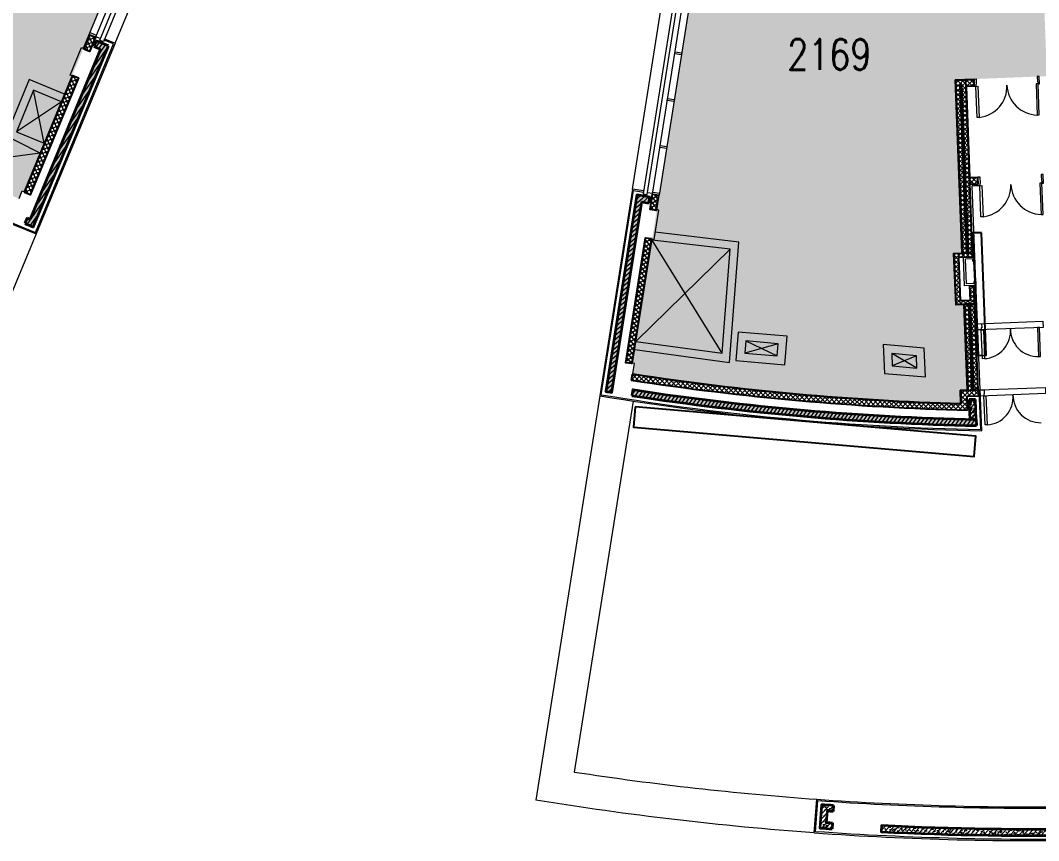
# Model space of a CAD drawing. Header units: inches. Extents: x 342932 to 557958, y 80625 to 242727.
# Drawn here: x 393096 to 418023, y 94227 to 114316 of the extents above; entities that cross this region are included whole.
import ezdxf
from ezdxf.enums import TextEntityAlignment as Align

# ---------------------------------------------------------------- set-up
doc = ezdxf.new("R2010")
doc.units = ezdxf.units.IN
doc.header["$MEASUREMENT"] = 0
for name, color, linetype, lineweight in [('0-Services', 8, 'Continuous', 20), ('First Floor$0$A-G250-G-Walls-Low-Level', 251, 'Continuous', 15), ('First Floor$0$A-G250-G-Walls-Precast-Concrete', 251, 'Continuous', 35), ('First Floor$0$A-G250-M-Walls-Blockwork', 7, 'Continuous', 25), ('First Floor$0$A-G250-M-Walls-Louvred', 251, 'Continuous', 9), ('First Floor$0$A-G252-H-Internal-Walls', 251, 'Continuous', 9), ('First Floor$0$A-G262-H-Precast-Panel', 251, 'Continuous', 5), ('First Floor$0$A-G312-M-Wall-Cladding-Panel', 7, 'Continuous', 9), ('First Floor$0$A-G312-M-Wall-Finish-Plaster', 7, 'Continuous', 15), ('First Floor$0$A-G321-M-Window', 251, 'Continuous', 9), ('First Floor$0$A-G322-M-Door', 251, 'Continuous', 15), ('First Floor$0$A-G52-M-Cutout', 251, 'Continuous', 9), ('First Floor$0$A-G572-Fire-Hose-Cabinet', 251, 'Continuous', 15), ('First Floor$0$Z-Z001-S-Room-Name-Identification-250', 7, 'Continuous', 15), ('I-FURN-FADE', 251, 'Continuous', 25)]:
    doc.layers.add(name, color=color, linetype=linetype, lineweight=lineweight)
doc.styles.add('First Floor$0$Tag-RomanS', font='romans.shx', dxfattribs={"width": 0.8})
pattern_1 = [(50, (361382.11, 239676.52), (182.18467, -15.93909), [19.05, -209.55]), (355, (361382.11, 239676.52), (-35.24283, 191.05664), [15.24, -167.64]), (100.451, (361397.3, 239675.2), (146.9425, 175.11669), [16.19, -178.09]), (46.1842, (361382.11, 239727.32), (271.07904, -42.04233), [28.575, -314.325]), (96.6356, (361404.7, 239723.82), (237.40423, 247.42556), [24.285, -267.135]), (351.184, (361382.1, 239727.32), (237.4046, 247.4251), [22.86, -251.46]), (21, (361407.51, 239714.62), (151.61488, -102.26552), [19.05, -209.55]), (326, (361407.51, 239714.62), (61.80203, 184.18797), [15.24, -167.64]), (71.4514, (361420.15, 239706.1), (213.4165, 81.92286), [16.19, -178.09]), (37.5, (361382.114, 239676.52), (3.088603, 84.55504), [0, -165.608, 0, -170.18, 0, -168.275]), (7.5, (361382.11, 239676.52), (66.81966, 100.180575), [0, -97.028, 0, -161.798, 0, -64.135]), (327.5, (361325.47, 239676.52), (135.590595, -5.728744), [0, -63.5, 0, -198.12, 0, -262.89]), (317.5, (361300.07, 239676.52), (148.12918, 25.42649), [0, -82.55, 0, -131.572, 0, -186.69])]
pattern_2 = [(47, (361382.11, 239676.52), (-58.0512, 54.13362), [])]
pattern_3 = [(50, (361382.11, 239676.52), (273.277, -23.90863), [28.575, -314.325]), (355, (361382.1, 239676.52), (-52.86424, 286.58496), [22.86, -251.46]), (100.451, (361404.89, 239674.53), (220.41375, 262.67503), [24.285, -267.135]), (46.1842, (361382.1, 239752.72), (406.61856, -63.0635), [42.8625, -471.4875]), (96.6356, (361416, 239747.47), (356.1064, 371.1383), [36.4275, -400.7025]), (351.184, (361382.1, 239752.72), (356.1069, 371.1377), [34.29, -377.19]), (21, (361420.21, 239733.67), (227.42232, -153.39828), [28.575, -314.325]), (326, (361420.2, 239733.67), (92.70304, 276.28195), [22.86, -251.46]), (71.4514, (361439.17, 239720.9), (320.12474, 122.8843), [24.285, -267.135]), (37.5, (361382.11, 239676.52), (4.632905, 126.83256), [0, -248.412, 0, -255.27, 0, -252.4125]), (7.5, (361382.11, 239676.52), (100.22949, 150.27086), [0, -145.542, 0, -242.697, 0, -96.2025]), (327.5, (361297.15, 239676.52), (203.38589, -8.593116), [0, -95.25, 0, -297.18, 0, -394.335]), (317.5, (361259.05, 239676.52), (222.19377, 38.13974), [0, -123.825, 0, -197.358, 0, -280.035])]
pattern_4 = [(55, (361382.11, 239676.52), (-65.020194, 45.52763), [])]
pattern_5 = [(45, (361382.11, 239676.52), (-56.1266, 56.1266), []), (135, (361382.11, 239676.52), (-56.1266, -56.1266), [])]

# ---------------------------------------------------------------- blocks, each defined once
blk = doc.blocks.new('First Floor$0$Plant Room Door 1600-215')
at = {"layer": 'First Floor$0$A-G322-M-Door'}
for points in [[(-1562, 977), (-1612, 977), (-1612, 215), (-1562, 215), (-1562, 977)], [(-138, 977), (-88, 977), (-88, 215), (-138, 215), (-138, 977)], [(-100, 165), (-88, 165), (-88, 215), (-50, 215), (-50, 0), (-100, 0)]]:
    blk.add_lwpolyline(points, close=True, dxfattribs=at)
at = {"layer": 'First Floor$0$A-G322-M-Door', "elevation": 0}
blk.add_lwpolyline([(-1600, 165), (-1612, 165), (-1612, 215), (-1650, 215), (-1650, 0), (-1600, 0)], close=True, dxfattribs=at)
at = {"layer": 'First Floor$0$A-G322-M-Door'}
for centre, start, end in [((-1615, 214), 0.0901, 86.0243), ((-85, 214), 93.9757, 179.9099)]:
    blk.add_arc(centre, 765, start, end, dxfattribs=at)
blk = doc.blocks.new('First Floor$0$Plant Room Door 1600-180')
at = {"layer": 'First Floor$0$A-G322-M-Door'}
for points in [[(-1562, 180), (-1562, 942), (-1612, 942), (-1612, 180)], [(-138, 180), (-138, 942), (-88, 942), (-88, 180)], [(-1600, 130), (-1612, 130), (-1612, 180), (-1650, 180), (-1650, 0), (-1600, 0)], [(-100, 130), (-88, 130), (-88, 180), (-50, 180), (-50, 0), (-100, 0)]]:
    blk.add_lwpolyline(points, close=True, dxfattribs=at)
for centre, start, end in [((-1615, 179), 0.0901, 86.0243), ((-85, 179), 93.9757, 179.9099)]:
    blk.add_arc(centre, 765, start, end, dxfattribs=at)
blk = doc.blocks.new('First Floor$0$FHC')
at = {"ltscale": 0.2}
for p, q in [((0, 280), (700, 280)), ((0, 0), (0, 280)), ((700, 0), (700, 280)), ((50, 0), (0, 0)), ((50, 0), (50, 230)), ((50, 230), (650, 230)), ((100, 50), (50, 50)), ((50, 0), (50, 50)), ((100, 0), (50, 0)), ((100, 0), (100, 50)), ((600, 35), (100, 35)), ((600, 15), (100, 15)), ((600, 50), (600, 0)), ((600, 50), (650, 50)), ((600, 0), (650, 0)), ((650, 0), (650, 230)), ((650, 0), (650, 50)), ((650, 0), (700, 0))]:
    blk.add_line(p, q, dxfattribs=at)
blk = doc.blocks.new('First Floor$0$tag-roomname')
at = {"lineweight": 18, "ltscale": 0.01, "style": 'First Floor$0$Tag-RomanS', "width": 0.8}
blk.add_attdef('ROOM_NO_2', text='', height=3, dxfattribs=at).set_placement((0, 1.612), align=Align.MIDDLE_CENTER)
at = {"linetype": 'ByBlock', "lineweight": 15, "ltscale": 0.01, "style": 'First Floor$0$Tag-RomanS', "width": 0.8, "flags": 1}
for tag, p in [('ROOM_NAME_1', (0, -2.288)), ('ROOM_NAME_2', (0, -5.744))]:
    blk.add_attdef(tag, text='', height=2.5, dxfattribs=at).set_placement(p, align=Align.MIDDLE_CENTER)

msp = doc.modelspace()

# ---------------------------------------------------------------- hatches: boundary and pattern name
at = {"layer": '0-Services', "lineweight": 35}
h = msp.add_hatch(dxfattribs=at)
h.set_pattern_fill('ANGLE', color=256)
h.set_pattern_definition([(0, (354539.678, 239632.636), (0, 6.985), [5.08, -1.905]), (90, (354539.678, 239632.636), (-6.985, 4e-16), [5.08, -1.905])])
h.paths.add_polyline_path([(384985.4, 116856.2), (386187.7, 118655.5), (386314.7, 118575.6), (391399.5, 126212.6), (392833.2, 125345.4), (394252.4, 124564.9), (395525.5, 123930.3), (396644.1, 123377.7), (397618, 122937.9), (398364, 122617.4), (393187.6, 110120.5), (393141.4, 110139.6), (393062.6, 109949.5), (391941.9, 110431.8), (391217.5, 110757.2), (391035.5, 110840.6), (390241.5, 111212.6), (389520.2, 111562.1), (388629.2, 112009.3), (389643.7, 113978.4), (385886.3, 116067.3), (385991, 116237.6)])
h.paths.add_polyline_path([(410196.9, 119279.9), (411476.3, 119114.7), (412760.4, 118952), (413524.4, 118879.9), (414721.9, 118790), (416309.6, 118731), (418013.7, 118706.7), (418224.9, 112948.7), (415976.6, 112860.4), (416143, 108625.2), (415943.2, 108617.4), (415993.4, 107338.4), (416193.3, 107346.2), (416274.9, 105267.2), (416100.1, 105260.5), (416112.6, 104940.7), (415189.8, 104972.8), (414307.3, 105015.9), (413541.1, 105063.1), (412445.8, 105146.7), (411432.9, 105240.8), (410293.3, 105366), (409152.8, 105512), (408091.4, 105666.6), (408130.6, 105913.6), (408081.2, 105921.5)])
at = {"layer": 'First Floor$0$A-G252-H-Internal-Walls'}
h = msp.add_hatch(dxfattribs=at)
h.set_pattern_fill('ANSI37', color=256, scale=25, style=0)
h.set_pattern_definition([(292.5, (396584.69, 118282.625), (73.3329, 30.3755), []), (22.5, (396584.69, 118282.625), (-30.3755, 73.3329), [])])
h.paths.add_polyline_path([(394650.2, 113612.4), (394795.6, 113963.5), (394934.2, 113906.1), (394788.8, 113555)])
h = msp.add_hatch(dxfattribs=at)
h.set_pattern_fill('ANSI37', color=256, scale=25, style=0)
h.set_pattern_definition([(112.5, (393114.33, 109643.11), (-73.333, -30.3755), []), (202.5, (393114.33, 109643.11), (30.3755, -73.333), [])])
h.paths.add_polyline_path([(393195.7, 110100.9), (394382.3, 112965.7), (394520.9, 112908.3), (393334.3, 110043.5)])
h = msp.add_hatch(dxfattribs=at)
h.set_pattern_fill('ANSI37', color=256, scale=25, style=0)
h.set_pattern_definition(pattern_5)
h.paths.add_polyline_path([(416242, 112855.8), (415992.2, 112846), (416158.6, 108610.8), (416258.5, 108614.8), (416096, 112750), (416146, 112752), (416308.5, 108616.7), (416408.4, 108620.7)])
h = msp.add_hatch(dxfattribs=at)
h.set_pattern_fill('ANSI37', color=256, scale=25, style=0)
h.set_pattern_definition(pattern_5)
h.paths.add_polyline_path([(416441.8, 112863.7), (416242, 112855.8), (416247.9, 112705.9), (416447.7, 112713.8)])
h = msp.add_hatch(dxfattribs=at)
h.set_pattern_fill('ANSI37', color=256, scale=25, style=0)
h.set_pattern_definition(pattern_5)
h.paths.add_polyline_path([(416536.1, 110465.5), (416336.2, 110457.7), (416342.1, 110307.8), (416542, 110315.7)])
h = msp.add_hatch(dxfattribs=at)
h.set_pattern_fill('ANSI37', color=256, scale=25, style=0)
h.set_pattern_definition([(126, (408720.18, 110051.84), (-64.216, -46.655), []), (216, (408720.18, 110051.84), (46.655, -64.216), [])])
h.paths.add_polyline_path([(408717.8, 110037), (408658.4, 109661.7), (408510.2, 109685.2), (408569.7, 110060.5)])
h = msp.add_hatch(dxfattribs=at)
h.set_pattern_fill('ANSI37', color=256, scale=25, style=0)
h.set_pattern_definition([(306, (410069.23, 119208.685), (64.21572, 46.65545), []), (36, (410069.23, 119208.685), (-46.65545, 64.21572), [])])
h.paths.add_polyline_path([(408548.9, 108970.3), (408064, 105909), (407915.9, 105932.5), (408400.7, 108993.8)])
h = msp.add_hatch(dxfattribs=at)
h.set_pattern_fill('ANSI37', color=256, scale=25, style=0)
h.set_pattern_definition([(45, (361398.1, 239677.15), (-56.1266, 56.1266), []), (135, (361398.1, 239677.15), (-56.1266, -56.1266), [])])
edge = h.paths.add_edge_path()
edge.add_line((416439.8, 107821.3), (416457.5, 107371.6))
edge.add_line((416457.5, 107371.6), (416007.8, 107354))
edge.add_line((416007.8, 107354), (415958.7, 108603))
edge.add_line((415958.7, 108603), (416408.4, 108620.7))
edge.add_line((416408.4, 108620.7), (416412.3, 108520.7))
edge.add_line((416412.3, 108520.7), (416062.6, 108507))
edge.add_line((416062.6, 108507), (416103.8, 107457.8))
edge.add_line((416103.8, 107457.8), (416353.6, 107467.6))
edge.add_line((416353.6, 107467.6), (416339.9, 107817.4))
edge.add_line((416339.9, 107817.4), (416439.8, 107821.3))
h = msp.add_hatch(dxfattribs=at)
h.set_pattern_fill('ANSI37', color=256, scale=25, style=0)
h.set_pattern_definition(pattern_5)
h.paths.add_polyline_path([(416307.6, 107365.7), (416207.7, 107361.8), (416290.5, 105252.8), (416390.4, 105256.7)])
h = msp.add_hatch(dxfattribs=at)
h.set_pattern_fill('ANSI37', color=256, scale=25, style=0)
h.set_pattern_definition(pattern_5)
h.paths.add_polyline_path([(416457.5, 107371.6), (416357.5, 107367.7), (416440.4, 105258.6), (416540.3, 105262.5)])
h = msp.add_hatch(dxfattribs=at)
h.set_pattern_fill('ANSI37', color=256, scale=25, style=0)
h.set_pattern_definition(pattern_5)
h.paths.add_polyline_path([(408074.3, 105654.1), (408050.8, 105505.9, 0.0321105), (416284.4, 104771.2), (416271.4, 105102), (416566.2, 105113.4), (416560.3, 105263.3), (416115.7, 105246.1), (416128.3, 104925.3, -0.0314855)])
at = {"layer": 'First Floor$0$A-G262-H-Precast-Panel'}
h = msp.add_hatch(dxfattribs=at)
h.set_pattern_fill('ANSI31', color=256, scale=25, angle=10, style=0)
h.set_pattern_definition(pattern_4)
h.paths.add_polyline_path([(395250.1, 113688.7), (394949.8, 113813), (394892.4, 113674.5), (395054.1, 113607.5), (393331.8, 109449.5, -0.0002904), (393262, 109478.1), (393205, 109339.4, 0.0008667), (393413.2, 109254.2)])
h = msp.add_hatch(dxfattribs=at)
h.set_pattern_fill('AR-CONC', color=256, style=0)
h.set_pattern_definition(pattern_1)
h.paths.add_polyline_path([(395250.1, 113688.7), (394949.8, 113813), (394892.4, 113674.5), (395054.1, 113607.5), (393331.8, 109449.5, -0.0002904), (393262, 109478.1), (393205, 109339.4, 0.0008667), (393413.2, 109254.2)])
h = msp.add_hatch(dxfattribs=at)
h.set_pattern_fill('AR-CONC', color=256, style=0)
h.set_pattern_definition(pattern_1)
h.paths.add_polyline_path([(408311.5, 109868.5), (408484.4, 109841.2), (408507.8, 109989.3), (408186.8, 110040.2), (407424.4, 105226.5, 0.0005795), (407572.5, 105202.5)])
h = msp.add_hatch(dxfattribs=at)
h.set_pattern_fill('ANSI31', color=256, scale=25, angle=355, style=0)
h.set_pattern_definition([(40, (361382.11, 239676.52), (-51.021267, 60.804778), [])])
h.paths.add_polyline_path([(408311.5, 109868.5), (408484.4, 109841.2), (408507.8, 109989.3), (408186.8, 110040.2), (407424.4, 105226.5, 0.0005795), (407572.5, 105202.5)])
h = msp.add_hatch(dxfattribs=at)
h.set_pattern_fill('ANSI31', color=256, scale=25, angle=10, style=0)
h.set_pattern_definition(pattern_4)
h.paths.add_polyline_path([(416499.5, 104391.1), (416493.6, 104541.3, -0.0326551), (408089.7, 105272.3), (408066.3, 105124.1, 0.0326933)])
h = msp.add_hatch(dxfattribs=at)
h.set_pattern_fill('AR-CONC', color=256, style=0)
h.set_pattern_definition(pattern_1)
h.paths.add_polyline_path([(416493.6, 104541.3, -0.0326551), (408089.7, 105272.3), (408066.3, 105124.1, 0.0326933), (416499.5, 104391.1)])
h = msp.add_hatch(dxfattribs=at)
h.set_pattern_fill('ANSI31', color=256, scale=25, angle=10, style=0)
h.set_pattern_definition(pattern_4)
h.paths.add_polyline_path([(416474.2, 105034.8), (416324.3, 105029), (416343.4, 104544.7, 0.0005812), (416493.6, 104541.3), (416493.6, 104541.3)])
h = msp.add_hatch(dxfattribs=at)
h.set_pattern_fill('AR-CONC', color=256, style=0)
h.set_pattern_definition(pattern_1)
h.paths.add_polyline_path([(416474.2, 105034.8), (416324.3, 105029), (416343.4, 104544.7, 0.0005812), (416493.6, 104541.3), (416493.6, 104541.3)])
h = msp.add_hatch(dxfattribs=at)
h.set_pattern_fill('ANSI31', color=256, scale=25, angle=2, style=0)
h.set_pattern_definition(pattern_2)
h.paths.add_polyline_path([(412994.5, 94937.2), (413004.3, 95086.9, -0.0010047), (412706.6, 95107.1), (412665.1, 94533.6, 0.0010095), (412966.5, 94513.2), (412976.4, 94662.8, -0.000506), (412825.6, 94672.9), (412845.4, 94947.2, 0.0005019)])
h = msp.add_hatch(dxfattribs=at)
h.set_pattern_fill('AR-CONC', color=256, scale=1.5, style=0)
h.set_pattern_definition(pattern_3)
h.paths.add_polyline_path([(412845.4, 94947.2, 0.0005019), (412994.5, 94937.2), (413004.3, 95086.9, -0.0010047), (412706.6, 95107.1), (412665.1, 94533.6, 0.0010095), (412966.5, 94513.2), (412976.4, 94662.8, -0.000506), (412825.6, 94672.9)])
h = msp.add_hatch(dxfattribs=at)
h.set_pattern_fill('ANSI31', color=256, scale=25, angle=2, style=0)
h.set_pattern_definition(pattern_2)
h.paths.add_polyline_path([(414177.2, 94593.5), (414169.8, 94443.7, 0.0174845), (419400.7, 94366.9), (419396.4, 94516.9, -0.0174789)])
h = msp.add_hatch(dxfattribs=at)
h.set_pattern_fill('AR-CONC', color=256, scale=1.5, style=0)
h.set_pattern_definition(pattern_3)
h.paths.add_polyline_path([(419396.4, 94516.9, -0.0174789), (414177.2, 94593.5), (414169.8, 94443.7, 0.0174845), (419400.7, 94366.9)])

# ---------------------------------------------------------------- linework, layer by layer
at = {"layer": 'First Floor$0$A-G250-G-Walls-Low-Level'}
for p, q in [((395413.4, 113756.3), (397173.7, 118006.2)), ((408082.9, 110183.2), (408802.5, 114726.5)), ((393478.6, 109085.4), (389616.3, 99760.8, 0)), ((407281.4, 105122.6), (405713.1, 95221)), ((408096.2, 104993.1), (406656.9, 95906.4))]:
    msp.add_line(p, q, dxfattribs=at)
msp.add_lwpolyline([(412531.4, 94417.8, -0.0229121), (405713.1, 95221)], format="xyb", dxfattribs=at)
msp.add_arc((417882.1, 169176.5), 74125, 261.289866, 265.906596, dxfattribs=at)
at = {"layer": 'First Floor$0$A-G250-G-Walls-Precast-Concrete'}
for p, q in [((393413.2, 109254.2), (395250.1, 113688.7)), ((394949.8, 113813), (394892.4, 113674.5)), ((394892.4, 113674.5), (395054.1, 113607.5)), ((395250.1, 113688.7), (394949.8, 113813)), ((395054.1, 113607.5), (393331.8, 109449.5)), ((393262, 109478.1), (393205, 109339.4)), ((408089.7, 105272.3), (408066.3, 105124.1)), ((408089.7, 105272.3), (408077.4, 105274.2)), ((416321.4, 105103.7, 0), (416321.4, 105103.9, 0)), ((416474.2, 105034.8, 0), (416324.3, 105029, 0)), ((416343.4, 104544.7, 0), (416324.3, 105029, 0)), ((416493.6, 104541.3, 0), (416474.2, 105034.8, 0)), ((416493.6, 104541.3), (416499.5, 104391.1)), ((413004.3, 95086.9), (412994.5, 94937.2)), ((412976.4, 94662.8), (412966.5, 94513.2))]:
    msp.add_line(p, q, dxfattribs=at)
msp.add_lwpolyline([(408484.4, 109841.2), (408507.8, 109989.3), (408186.8, 110040.2), (407424.4, 105226.5, 0.0005795), (407572.5, 105202.5), (408311.5, 109868.5)], format="xyb", close=True, dxfattribs=at)
for points in [[(413004.3, 95086.9, -0.0010047), (412706.6, 95107.1), (412665.1, 94533.6, 0.0010095), (412966.5, 94513.2)], [(412994.5, 94937.2, -0.0005019), (412845.4, 94947.2), (412825.6, 94672.9, 0.000506), (412976.4, 94662.8, 0.000506)], [(419396.4, 94516.9, -0.0174789), (414177.2, 94593.5), (414169.8, 94443.7, 0.0174845), (419400.7, 94366.9, 0.0174845)]]:
    msp.add_lwpolyline(points, format="xyb", dxfattribs=at)
for centre, radius, start, end in [((417946.5, 169501.2), 64900.6, 247.645072, 247.711624), ((417889.5, 169362.4), 64900.6, 247.645072, 247.843714), ((417882.1, 169176.4), 64650, 261.288027, 268.769375), ((417882.1, 169176.4), 64800, 261.28736, 268.777442)]:
    msp.add_arc(centre, radius, start, end, dxfattribs=at)
at = {"layer": 'First Floor$0$A-G250-M-Walls-Blockwork'}
for p, q in [((416441.8, 112863.7, 0), (415992.2, 112846, 0)), ((415992.2, 112846, 0), (416158.6, 108610.8, 0)), ((416146, 112752, 0), (416096, 112750, 0)), ((416096, 112750, 0), (416258.5, 108614.8, 0)), ((416308.5, 108616.7, 0), (416146, 112752, 0)), ((416408.4, 108620.7, 0), (416242, 112855.8, 0)), ((416247.9, 112705.9, 0), (416447.7, 112713.8, 0)), ((416447.7, 112713.8, 0), (416441.8, 112863.7, 0)), ((416536.1, 110465.5, 0), (416336.2, 110457.7, 0)), ((416542, 110315.7, 0), (416536.1, 110465.5, 0)), ((416342.1, 110307.8, 0), (416542, 110315.7, 0)), ((416540.3, 105262.5, 0), (416439.8, 107821.3, 0)), ((416207.7, 107361.8, 0), (416290.5, 105252.8, 0)), ((416307.6, 107365.7, 0), (416390.4, 105256.7, 0)), ((416440.4, 105258.7, 0), (416357.5, 107367.7, 0)), ((408074.3, 105654.1), (408050.8, 105505.9)), ((416560.3, 105263.3, 0), (416115.7, 105246.1, 0)), ((416115.7, 105246.1, 0), (416128.3, 104925.3)), ((416566.2, 105113.4, 0), (416560.3, 105263.3, 0)), ((416566.2, 105113.4, 0), (416271.4, 105102, 0)), ((416284.4, 104771.2), (416271.4, 105102, 0))]:
    msp.add_line(p, q, dxfattribs=at)
for points in [[(394650.2, 113612.4), (394795.6, 113963.5), (394934.2, 113906.1), (394788.8, 113555)], [(393195.7, 110100.9), (394382.3, 112965.7), (394520.9, 112908.3), (393334.3, 110043.5)], [(408717.8, 110037), (408658.4, 109661.7), (408510.2, 109685.2), (408569.7, 110060.5)], [(408548.9, 108970.3), (408064, 105909), (407915.9, 105932.5), (408400.7, 108993.8)]]:
    msp.add_lwpolyline(points, close=True, dxfattribs=at)
at = {"layer": 'First Floor$0$A-G250-M-Walls-Blockwork', "elevation": 0}
msp.add_lwpolyline([(416457.5, 107371.6), (416007.8, 107354), (415958.7, 108603), (416408.4, 108620.7), (416412.3, 108520.7), (416062.6, 108507), (416103.8, 107457.8), (416353.6, 107467.6), (416339.9, 107817.4), (416439.8, 107821.3)], dxfattribs=at)
at = {"layer": 'First Floor$0$A-G250-M-Walls-Blockwork'}
for radius, start, end in [(64425, 261.222332, 268.578987), (64275, 261.222851, 268.43641)]:
    msp.add_arc((417882.1, 169176.4), radius, start, end, dxfattribs=at)
at = {"layer": 'First Floor$0$A-G250-M-Walls-Louvred'}
for points in [[(395038.2, 113830.5), (396856, 118219), (396948.4, 118180.7), (395130.6, 113792.3)], [(408441.5, 110050.4), (409184.6, 114741.9), (409085.8, 114757.6), (408342.8, 110066.1)]]:
    msp.add_lwpolyline(points, close=True, dxfattribs=at)
at = {"layer": 'First Floor$0$A-G312-M-Wall-Cladding-Panel'}
for p, q in [((393462.3, 109124.4), (395374.2, 113740.1)), ((395413.4, 113756.3), (393478.6, 109085.4)), ((395147.8, 113833.8), (395159.3, 113861.6)), ((395374.2, 113740.1), (395147.8, 113833.8)), ((395159.3, 113861.6), (395413.4, 113756.3)), ((408082.9, 110183.2), (407281.4, 105122.6)), ((408354.5, 110140.2), (408082.9, 110183.2)), ((407315.7, 105147.4), (408107.9, 110148.8)), ((408107.9, 110148.8), (408349.8, 110110.5)), ((416590.3, 105264.4), (416560.3, 105263.2)), ((416560.3, 105263.2), (416598.4, 104294.1)), ((416629.6, 104263.4), (416590.3, 105264.4))]:
    msp.add_line(p, q, dxfattribs=at)
at = {"layer": 'First Floor$0$A-G312-M-Wall-Cladding-Panel', "elevation": 0}
for points in [[(416526.6, 106885), (418125.4, 106947.8), (418131.2, 106797.9), (416532.5, 106735.1)], [(416590.3, 105264.4), (418189.1, 105326.5), (418195, 105177.3), (416596.2, 105114.5)]]:
    msp.add_lwpolyline(points, close=True, dxfattribs=at)
msp.add_lwpolyline([(412531.4, 94417.8), (412590.9, 95240.6)], dxfattribs=at)
at = {"layer": 'First Floor$0$A-G312-M-Wall-Cladding-Panel'}
for points in [[(412590.9, 95240.6, 0.0216101), (418992.8, 95059.8, 0.0216101)], [(419519, 94695), (419489, 94694.4), (419498.5, 94274, -0.0231608), (412563.5, 94445.5), (412618.7, 95208.6, 0.0214102), (418963.9, 95029.4), (418967.7, 94933)], [(412531.5, 94417.8, 0.0233582), (419528.3, 94244.6)]]:
    msp.add_lwpolyline(points, format="xyb", dxfattribs=at)
for centre, radius, start, end in [((417956.4, 169328), 65025.6, 240.018306, 247.887106), ((417956.4, 169328), 64995.6, 240.04359, 247.860838), ((417882.1, 169176.4), 64925, 260.60293, 268.894643), ((417882.1, 169176.4), 64895, 260.629233, 268.866557)]:
    msp.add_arc(centre, radius, start, end, dxfattribs=at)
at = {"layer": 'First Floor$0$A-G312-M-Wall-Finish-Plaster'}
for p, q in [((416441.2, 112878.7, 0), (415976.6, 112860.4, 0)), ((416143, 108625.2, 0), (415976.6, 112860.4, 0)), ((416448.3, 112698.8, 0), (416263.5, 112691.5, 0)), ((416350.6, 110473.3, 0), (416263.5, 112691.5, 0)), ((416441.8, 112863.7, 0), (416441.2, 112878.7, 0)), ((416448.3, 112698.8, 0), (416447.7, 112713.8, 0)), ((416350.6, 110473.3, 0), (416535.5, 110480.5, 0)), ((416536.1, 110465.5, 0), (416535.5, 110480.5, 0)), ((416543.9, 110265.7, 0), (416394, 110259.8, 0)), ((416462.3, 108522.7, 0), (416394, 110259.8, 0)), ((416543.9, 110265.7, 0), (416542, 110315.7, 0)), ((393062.6, 109949.5), (393141.4, 110139.6)), ((393141.4, 110139.6), (393187.6, 110120.5)), ((408081.2, 105921.5), (408561.4, 108953.2)), ((415943.2, 108617.4, 0), (416143, 108625.2, 0)), ((415993.4, 107338.4, 0), (415943.2, 108617.4, 0)), ((416462.3, 108522.7, 0), (416412.3, 108520.7, 0)), ((416489.8, 107823.2, 0), (416439.8, 107821.3, 0)), ((416590.3, 105264.4, 0), (416489.8, 107823.2, 0)), ((416193.3, 107346.2, 0), (415993.4, 107338.4, 0)), ((416274.9, 105267.2), (416193.3, 107346.2)), ((408130.6, 105913.6), (408081.2, 105921.5)), ((408091.4, 105666.6), (408130.6, 105913.6)), ((416274.9, 105267.2), (416100.1, 105260.5)), ((416112.6, 104940.7), (416100.1, 105260.5, 0)), ((416590.3, 105264.4, 0), (416574.3, 105263.8, 0))]:
    msp.add_line(p, q, dxfattribs=at)
for points in [[(394642.1, 113632), (394781.8, 113969.2), (394795.6, 113963.5)], [(394940, 113919.9), (395055.5, 113872.1)], [(394362.8, 112957.6), (394316.6, 112976.7), (394595.9, 113651.1), (394642.1, 113632)], [(393187.6, 110120.5), (394362.8, 112957.6)], [(408572, 110075.3), (408448.6, 110094.9)], [(408675.5, 109674.2), (408732.6, 110034.7), (408717.8, 110037)], [(408561.4, 108953.2), (408610.7, 108945.3), (408724.9, 109666.4), (408675.5, 109674.2)]]:
    msp.add_lwpolyline(points, dxfattribs=at)
msp.add_arc((417882.1, 169176.4), 64260, 261.236277, 268.422114, dxfattribs=at)
at = {"layer": 'First Floor$0$A-G321-M-Window'}
for points in [[(394781.8, 113969.2), (396576.6, 118302.2), (396729, 118239.1), (394934.2, 113906.1)], [(408569.7, 110060.5), (409303.4, 114692.7), (409466.3, 114666.9), (408732.6, 110034.7)]]:
    msp.add_lwpolyline(points, dxfattribs=at)
for points in [[(394953.4, 113952.3), (394934.2, 113906.1), (394781.8, 113969.2), (394800.9, 114015.4)], [(409284.9, 113521.2), (409277, 113471.8), (409113.9, 113497.7), (409121.7, 113547.1)], [(409103.4, 112375.5), (409095.6, 112326.1), (408932.5, 112352), (408940.3, 112401.3)], [(408921.9, 111229.8), (408914.1, 111180.4), (408751, 111206.2), (408758.8, 111255.6)], [(408740.5, 110084.1), (408732.6, 110034.7), (408569.7, 110060.5), (408577.5, 110109.9)]]:
    msp.add_lwpolyline(points, close=True, dxfattribs=at)
at = {"layer": 'First Floor$0$A-G322-M-Door', "elevation": 0}
for points in [[(416620.4, 106738.5), (416532.5, 106735.1), (416526.6, 106885), (416626.5, 106888.9), (416630.5, 106789), (416618.5, 106788.5), (416620.4, 106738.5), (416532.5, 106735.1)], [(416684.1, 105118), (416596.2, 105114.5), (416590.3, 105264.4), (416690.2, 105268.3), (416694.1, 105168.4), (416682.2, 105167.9), (416684.1, 105118), (416596.2, 105114.5)]]:
    msp.add_lwpolyline(points, dxfattribs=at)
for points in [[(416670.4, 106740.5), (416698.3, 106031), (416648.3, 106029.1), (416620.4, 106738.5)], [(417993.4, 106792.5), (418021.3, 106083), (418071.2, 106085), (418043.3, 106794.4)], [(416734.1, 105119.9), (416762, 104410.5), (416712, 104408.5), (416684.1, 105118)]]:
    msp.add_lwpolyline(points, close=True, dxfattribs=at)
at = {"layer": 'First Floor$0$A-G322-M-Door'}
for centre, start, end in [((416659.9, 106704.7, 0), 273.25659, 5.25081), ((418006.6, 106757.6, 0), 179.24919, 271.24341), ((416723.6, 105084.2, 0), 273.25659, 5.25081), ((418070.3, 105137.1, 0), 179.24919, 271.24341)]:
    msp.add_arc(centre, 674.8, start, end, dxfattribs=at)
at = {"layer": 'First Floor$0$A-G52-M-Cutout'}
for p, q in [((393421.1, 112605), (393000.2, 111588.7)), ((393679.2, 111307.4), (393421.1, 112605)), ((394100.2, 112323.7), (393421.1, 112605)), ((394100.2, 112323.7), (393000.2, 111588.7)), ((393577.1, 111060.8), (391831, 111955.1)), ((393000.2, 111588.7), (393679.2, 111307.4)), ((393577.1, 111060.8), (391217.5, 110757.2)), ((410274.5, 106164.1), (408558.6, 108935.6)), ((410469.4, 108709.4), (408558.6, 108935.6)), ((410469.4, 108709.4), (408165.5, 106453.9)), ((410274.5, 106164.1), (410469.4, 108709.4)), ((408165.5, 106453.9), (410274.5, 106164.1)), ((410853.8, 106466.1, 0), (411624.8, 106098, 0)), ((411650.8, 106396.9, 0), (410827.8, 106167.2, 0)), ((415043.5, 105801.2, 0), (414429.1, 106155.5, 0)), ((415031.7, 106103.3, 0), (414441, 105853.3, 0))]:
    msp.add_line(p, q, dxfattribs=at)
for points in [[(394176.7, 112508.5), (393312.9, 112866.3), (392819, 111673.8)], [(408134.2, 106256.3), (410457.7, 105937.1), (410683.5, 108885.5), (408639.6, 109127.4)]]:
    msp.add_lwpolyline(points, dxfattribs=at)
at = {"layer": 'First Floor$0$A-G52-M-Cutout', "elevation": 0}
for points in [[(411867.3, 106578.8), (410671.8, 106682.7), (410611.3, 105985.3), (411806.8, 105881.5)], [(415252.3, 105582.4), (415224.6, 106287.4), (414220.4, 106374.3), (414248.1, 105669.3)]]:
    msp.add_lwpolyline(points, close=True, dxfattribs=at)
for points in [[(411650.8, 106396.9), (410853.8, 106466.1), (410827.8, 106167.2), (411624.8, 106098), (411650.8, 106396.9)], [(415043.5, 105801.2), (415031.7, 106103.3), (414429.1, 106155.5), (414441, 105853.3), (415043.5, 105801.2)]]:
    msp.add_lwpolyline(points, dxfattribs=at)
at = {"layer": 'I-FURN-FADE', "elevation": 0}
msp.add_lwpolyline([(416623.1, 109116.5), (416423.2, 109108.6), (416541, 106111), (416740.9, 106118.8)], close=True, dxfattribs=at)
at = {"layer": 'I-FURN-FADE'}
msp.add_lwpolyline([(408148.5, 104850.7), (408105.4, 104352.6), (416443.1, 103632), (416486.1, 104130.2), (408148.5, 104850.7)], dxfattribs=at)

# ---------------------------------------------------------------- block references
at = {"layer": 'First Floor$0$A-G322-M-Door', "rotation": 182.2500000112768}
for name, p in [('First Floor$0$Plant Room Door 1600-180', (416391.3, 112876.7, 0)), ('First Floor$0$Plant Room Door 1600-215', (416485.5, 110478.6, 0))]:
    msp.add_blockref(name, p, dxfattribs=at)
at = {"layer": 'First Floor$0$A-G572-Fire-Hose-Cabinet', "rotation": 92.24989506396156}
msp.add_blockref('First Floor$0$FHC', (416489.8, 107823.2, 0), dxfattribs=at)
at = {"layer": 'First Floor$0$Z-Z001-S-Room-Name-Identification-250'}
ref = msp.add_blockref('First Floor$0$tag-roomname', (412897.9, 113079.8), dxfattribs=dict(at, xscale=250, yscale=250, zscale=250))
ref.add_attrib('ROOM_NO_2', '2169', dxfattribs={"layer": '0', "lineweight": 18, "ltscale": 0.01, "height": 750, "style": 'First Floor$0$Tag-RomanS', "width": 0.8}).set_placement((412897.9, 113482.7), align=Align.MIDDLE_CENTER)

doc.saveas('drawing.dxf')
